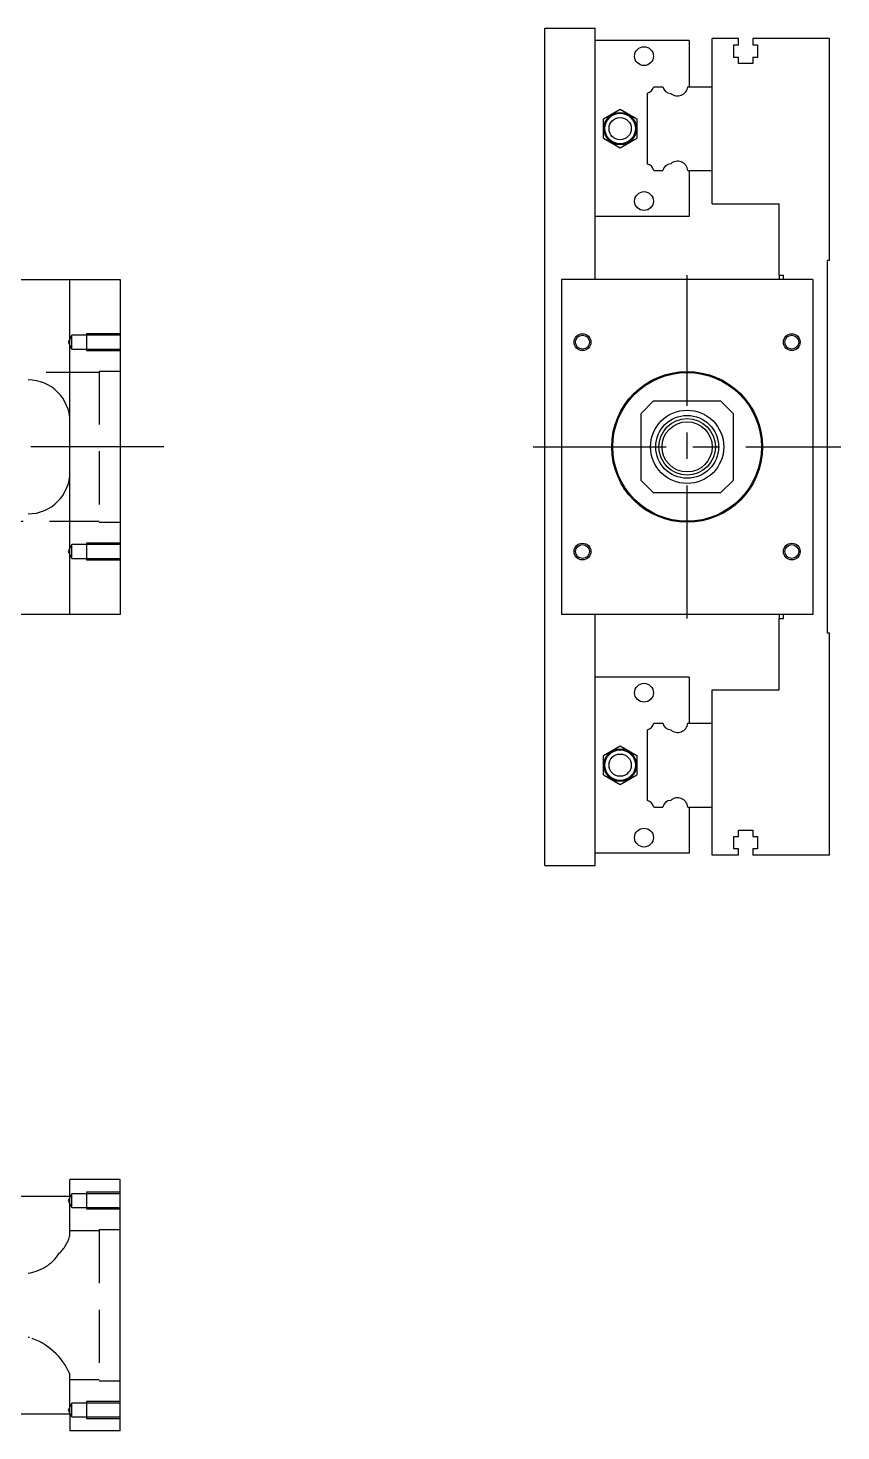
# Model space of a CAD drawing. Extents: x -20 to 1050, y -281 to 102.
# Drawn here: x 856 to 1050.2, y -235 to 100 of the extents above; entities that cross this region are included whole.
import ezdxf

# ---------------------------------------------------------------- set-up
doc = ezdxf.new("R2010")
doc.units = 0
doc.linetypes.add('CENTER', pattern=[50.8, 31.75, -6.35, 6.35, -6.35])
doc.linetypes.add('DASHED', pattern=[19.05, 12.7, -6.35])
doc.layers.get('0').update_dxf_attribs({"linetype": 'CONTINUOUS'})
doc.layers.add('CENTER', color=1, linetype='CENTER')

msp = doc.modelspace()

# ---------------------------------------------------------------- linework, layer by layer
at = {"color": 7, "linetype": 'CONTINUOUS'}
for p, q in [((979.45, -100), (979.45, 100)), ((979.45, 100), (991.45, 100)), ((991.45, 40), (991.45, 100)), ((1019.45, 86), (1019.45, 97.5)), ((1025.75, 97.5), (1019.45, 97.5)), ((1025.75, 96), (1025.75, 97.5)), ((1029.15, 97.5), (1029.15, 96)), ((1047.45, 97.5), (1029.15, 97.5)), ((1047.45, 44.5), (1047.45, 97.5)), ((1013.95, 97), (991.45, 97)), ((1013.95, 97), (1013.95, 86)), ((1024.6, 96), (1025.75, 96)), ((1024.6, 93), (1024.6, 96)), ((1029.15, 96), (1030.3, 96)), ((1030.3, 96), (1030.3, 93)), ((1025.75, 93), (1024.6, 93)), ((1025.75, 91.5), (1025.75, 93)), ((1029.15, 91.5), (1025.75, 91.5)), ((1029.15, 93), (1029.15, 91.5)), ((1030.3, 93), (1029.15, 93)), ((1003.95, 67.539608), (1003.95, 84.460392)), ((1005.489608, 86), (1007.610392, 86)), ((1013.631934, 86), (1019.45, 86)), ((1019.45, 66), (1019.45, 86)), ((1019.45, 66), (1019.45, 86)), ((993.450002, 78.309401), (997.450002, 80.618802)), ((997.450002, 80.618802), (1001.450002, 78.309401)), ((993.450002, 73.690599), (993.450002, 78.309401)), ((1001.450002, 78.309401), (1001.450002, 73.690599)), ((993.450002, 73.690599), (997.450002, 71.381198)), ((997.450002, 71.381198), (1001.450002, 73.690599)), ((1005.489608, 66), (1007.610392, 66)), ((1013.631934, 66), (1019.45, 66)), ((1013.95, 66), (1013.95, 55)), ((1019.45, 58), (1019.45, 66)), ((1019.45, 58), (1035.45, 58)), ((1035.45, 41), (1035.45, 58)), ((1013.95, 55), (991.45, 55)), ((1047.45, 44.5), (1046.95, 44.5)), ((1046.95, -44.5), (1046.95, 44.5)), ((1035.45, 41), (1036.45, 41)), ((1035.45, 41), (1035.45, 40)), ((1036.45, 40), (1036.45, 41)), ((830, 40), (866, 40)), ((866, -40), (866, 40)), ((866, 40), (878, 40)), ((878, 40), (878, -40)), ((983.45, 40), (983.45, -40)), ((1043.45, 40), (983.45, 40)), ((1043.45, 40), (1043.45, -40)), ((1005.45, 11), (1002.45, 8)), ((1005.45, 11), (1021.45, 11)), ((1024.45, 8), (1021.45, 11)), ((1002.45, -8), (1002.45, 8)), ((1024.45, 8), (1024.45, -8)), ((1002.45, -8), (1005.45, -11)), ((1021.45, -11), (1024.45, -8)), ((1021.45, -11), (1005.45, -11)), ((986.55, -24.499994), (986.55, -24.500852)), ((866, -40), (830, -40)), ((878, -40), (866, -40)), ((1043.45, -40), (983.45, -40)), ((991.45, -100), (991.45, -40)), ((1035.45, -40), (1035.45, -41)), ((1036.45, -41), (1036.45, -40)), ((1035.45, -41), (1036.45, -41)), ((1035.45, -58), (1035.45, -41)), ((1047.45, -44.5), (1046.95, -44.5)), ((1047.45, -97.5), (1047.45, -44.5)), ((1013.95, -55), (991.45, -55)), ((1013.95, -55), (1013.95, -66)), ((1019.45, -66), (1019.45, -58)), ((1019.45, -58), (1035.45, -58)), ((1005.489608, -66), (1007.610392, -66)), ((1013.631934, -66), (1019.45, -66)), ((1019.45, -86), (1019.45, -66)), ((1019.45, -86), (1019.45, -66)), ((1003.95, -84.460392), (1003.95, -67.539608)), ((993.450002, -73.690599), (997.450002, -71.381198)), ((993.450002, -78.309401), (993.450002, -73.690599)), ((997.450002, -71.381198), (1001.450002, -73.690599)), ((1001.450002, -73.690599), (1001.450002, -78.309401)), ((993.450002, -78.309401), (997.450002, -80.618802)), ((997.450002, -80.618802), (1001.450002, -78.309401)), ((1005.489608, -86), (1007.610392, -86)), ((1013.631934, -86), (1019.45, -86)), ((1013.95, -86), (1013.95, -97)), ((1019.45, -97.5), (1019.45, -86)), ((1024.6, -93), (1025.75, -93)), ((1024.6, -96), (1024.6, -93)), ((1025.75, -91.5), (1029.15, -91.5)), ((1025.75, -93), (1025.75, -91.5)), ((1029.15, -91.5), (1029.15, -93)), ((1029.15, -93), (1030.3, -93)), ((1030.3, -93), (1030.3, -96)), ((1013.95, -97), (991.45, -97)), ((1025.75, -96), (1024.6, -96)), ((1025.75, -97.5), (1025.75, -96)), ((1029.15, -96), (1029.15, -97.5)), ((1030.3, -96), (1029.15, -96)), ((979.45, -100), (991.45, -100)), ((1025.75, -97.5), (1019.45, -97.5)), ((1047.45, -97.5), (1029.15, -97.5)), ((866, -178.98), (866, -174.98)), ((878, -174.98), (866, -174.98)), ((878, -234.98), (878, -174.98)), ((866, -178.98), (830, -178.98)), ((866, -230.98), (830, -230.98)), ((866, -230.98), (866, -234.98)), ((878, -234.98), (866, -234.98))]:
    msp.add_line(p, q, dxfattribs=at)
at = {"color": 3, "linetype": 'DASHED'}
for p, q in [((870, 26.999994), (870, 23.000006)), ((878, 26.999994), (870, 26.999994)), ((866.5, 26.65), (865.547372, 25)), ((865.547372, 25), (866.5, 23.35)), ((866.5, 23.35), (866.5, 26.65)), ((870, 26.65), (866.5, 26.65)), ((878, 26.65), (870, 26.65)), ((866.5, 23.35), (870, 23.35)), ((870, 23.35), (878, 23.35)), ((870, 23.000006), (878, 23.000006)), ((873, 17.75), (804, 17.75)), ((873, 18), (873, -18)), ((878, 18), (873, 18)), ((804, -17.75), (873, -17.75)), ((873, -18), (878, -18)), ((866.5, -23.35), (865.547372, -25)), ((866.5, -26.65), (866.5, -23.35)), ((870, -23.35), (866.5, -23.35)), ((870, -23.000006), (870, -26.999994)), ((878, -23.000006), (870, -23.000006)), ((878, -23.35), (870, -23.35)), ((865.547372, -25), (866.5, -26.65)), ((866.5, -26.65), (870, -26.65)), ((870, -26.65), (878, -26.65)), ((870, -26.999994), (878, -26.999994)), ((866.5, -178.33), (865.547372, -179.98)), ((865.547372, -179.98), (866.5, -181.63)), ((866, -188.274836), (866, -178.98)), ((866.5, -181.63), (866.5, -178.33)), ((870, -178.33), (866.5, -178.33)), ((870, -177.980006), (870, -181.979994)), ((878, -177.980006), (870, -177.980006)), ((878, -178.33), (870, -178.33)), ((866.5, -181.63), (870, -181.63)), ((870, -181.63), (878, -181.63)), ((870, -181.979994), (878, -181.979994)), ((873, -187.23), (866, -187.23)), ((873, -186.98), (873, -222.98)), ((878, -186.98), (873, -186.98)), ((856.383512, -212.680578), (856, -212.665214)), ((866, -221.685164), (865.96376, -221.355044)), ((866, -230.98), (866, -221.685164)), ((866, -222.73), (873, -222.73)), ((873, -222.98), (878, -222.98)), ((866.5, -228.33), (865.547372, -229.98)), ((865.547372, -229.98), (866.5, -231.63)), ((866.5, -231.63), (866.5, -228.33)), ((870, -228.33), (866.5, -228.33)), ((870, -227.980006), (870, -231.979994)), ((878, -227.980006), (870, -227.980006)), ((878, -228.33), (870, -228.33)), ((866.5, -231.63), (870, -231.63)), ((870, -231.63), (878, -231.63)), ((870, -231.979994), (878, -231.979994))]:
    msp.add_line(p, q, dxfattribs=at)
at = {"color": 7, "linetype": 'CONTINUOUS'}
for centre, radius in [((1003.150002, 93.300001), 2.25), ((997.450002, 76), 3.875), ((997.450002, 76), 3.643013), ((997.450002, 76), 2.65), ((1003.150002, 58.699999), 2.25), ((988.45, 25), 1.65), ((1038.45, 25), 1.65), ((1013.45, 0), 18), ((1013.45, 0), 17.75), ((1013.45, 0), 8.75), ((1013.45, 0), 7.5), ((1013.45, 0), 6.75), ((1013.45, 0), 6), ((988.45, -25), 1.65), ((1038.45, -25), 1.65), ((1003.150002, -58.699999), 2.25), ((997.450002, -76), 3.875), ((997.450002, -76), 3.643013), ((997.450002, -76), 2.65), ((1003.150002, -93.300001), 2.25)]:
    msp.add_circle(centre, radius, dxfattribs=at)
at = {"color": 3, "linetype": 'CONTINUOUS'}
for centre in [(988.45, 25), (1038.45, 25), (988.45, -25), (1038.45, -25)]:
    msp.add_circle(centre, 2, dxfattribs=at)
at = {"color": 7, "linetype": 'CONTINUOUS'}
for centre, radius, start, end in [((1003.45, 86.5), 2.1, 283.774147, 346.225853), ((1009.65, 86.5), 2.1, 193.774147, 266.465409), ((1011.15, 86.3), 2.5, 229.323534, 353.107897), ((1003.45, 65.5), 2.1, 13.774147, 76.225853), ((1009.65, 65.5), 2.1, 93.534591, 166.225853), ((1011.15, 65.7), 2.5, 6.892103, 130.676466), ((856, 6), 10, 0, 90), ((856, -6), 10, 270, 0), ((1003.45, -65.5), 2.1, 283.774147, 346.225853), ((1009.65, -65.5), 2.1, 193.774147, 266.465409), ((1011.15, -65.7), 2.5, 229.323534, 353.107897), ((1003.45, -86.5), 2.1, 13.774147, 76.225853), ((1009.65, -86.5), 2.1, 93.534591, 166.225853), ((1011.15, -86.3), 2.5, 6.892103, 130.676466)]:
    msp.add_arc(centre, radius, start, end, dxfattribs=at)
at = {"color": 3, "linetype": 'DASHED'}
for centre, radius, start, end in [((857.487225, -186.099914), 8.786217, 312.59251616, 345.66813465), ((854.64, -186.947179), 10.436597, 277.48754277, 327.41246533), ((851.593646, -227.598138), 15.667687, 23.48252767, 72.19873987)]:
    msp.add_arc(centre, radius, start, end, dxfattribs=at)
at = {"layer": 'CENTER', "color": 1, "linetype": 'CENTER'}
for p, q in [((1013.45, -41), (1013.45, 41)), ((888.445, 0), (-20, 0)), ((976.7, 0), (1050.2, 0))]:
    msp.add_line(p, q, dxfattribs=at)

doc.saveas('drawing.dxf')
